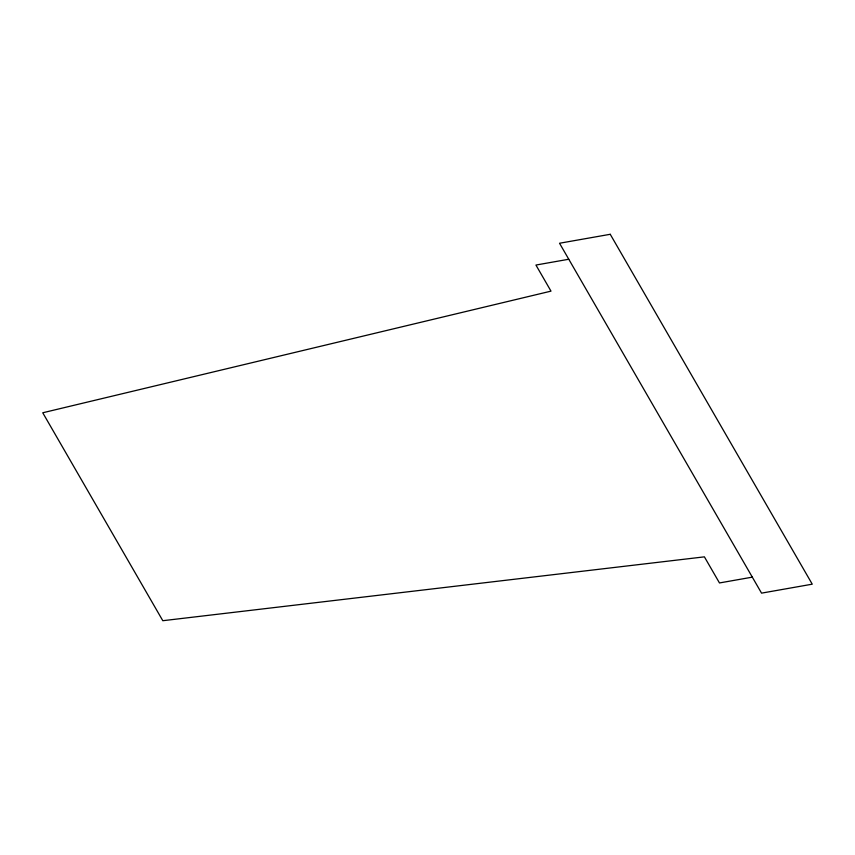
<?xml version="1.0" encoding="UTF-8"?>
<svg xmlns="http://www.w3.org/2000/svg" width="855" height="855" viewBox="0 0 855 855"><rect width="100%" height="100%" fill="white"/><g stroke="black" fill="none" stroke-linecap="round" stroke-linejoin="round"><path stroke-width="1.28" d="M568.767 259.247L535.935 265.05L550.994 291.138L42.75 412.773L162.803 620.709L704.402 556.851L719.472 582.95L752.315 577.146M610.246 234.291L559.533 243.248L761.548 593.135L812.25 584.179L610.246 234.291"/></g></svg>
